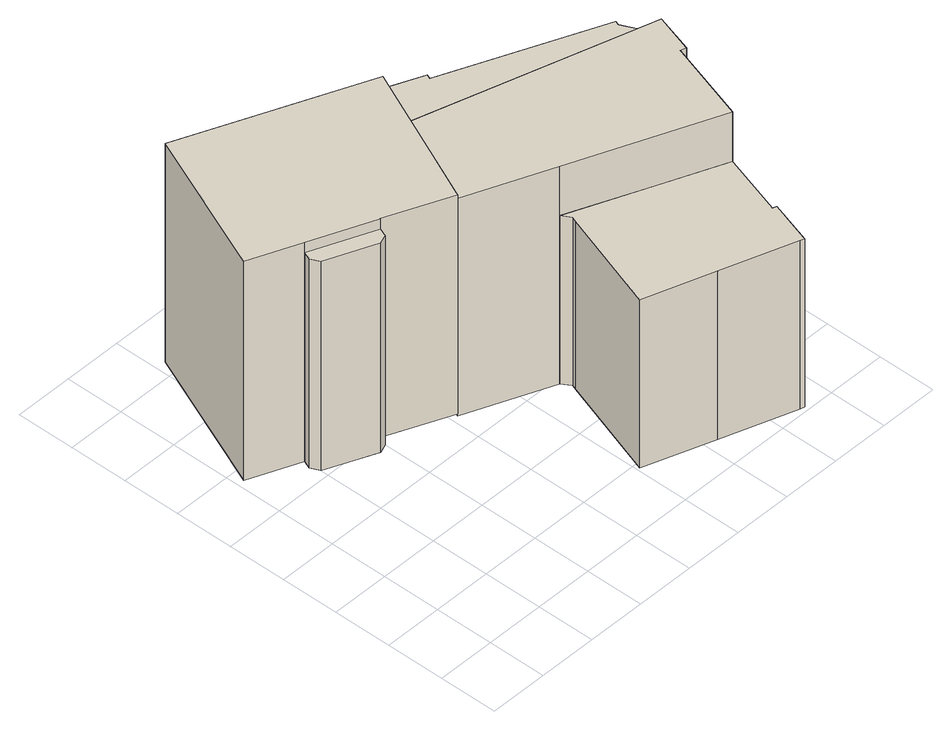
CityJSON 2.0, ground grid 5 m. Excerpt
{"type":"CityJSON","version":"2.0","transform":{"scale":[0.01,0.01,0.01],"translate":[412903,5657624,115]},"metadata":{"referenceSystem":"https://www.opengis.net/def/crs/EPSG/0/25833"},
"CityObjects":{
"building1":{"type":"Building","attributes":{"Gemeindeschluessel":14612000,"Geometrietyp2DReferenz":"3000","function":"31001_9998","roofType":"9999"},"children":["building1-1","building1-2"]},
"building1-1":{"type":"BuildingPart","attributes":{"Dachtyp_tdc":"tdcGableRoof","Dachneigung":31.45,"QualitaetDacherkennung":68,"Geometrietyp2DReferenz":"3000","measuredHeight":22.73,"roofType":"3100"},"parents":["building1"],"geometry":[{"type":"Solid","lod":"1","boundaries":[[[[0,1,2,3,4,5,6,7,8]],[[9,10,11,12,13,14,15,16,17]],[[8,10,9,0]],[[7,11,10,8]],[[6,12,11,7]],[[5,13,12,6]],[[4,14,13,5]],[[3,15,14,4]],[[2,16,15,3]],[[1,17,16,2]],[[0,9,17,1]]]]}]},
"building1-2":{"type":"BuildingPart","attributes":{"Dachtyp_tdc":"tdcPolyFlatRoof","Dachneigung":30.04,"QualitaetDacherkennung":27,"Geometrietyp2DReferenz":"3000","measuredHeight":20.14,"roofType":"2100"},"parents":["building1"],"geometry":[{"type":"Solid","lod":"1","boundaries":[[[[18,19,20,21,22,23]],[[24,25,9,17,26,27]],[[23,25,24,18]],[[22,9,25,23]],[[21,17,9,22]],[[20,26,17,21]],[[19,27,26,20]],[[18,24,27,19]]]]}]},
"building2":{"type":"Building","attributes":{"Gemeindeschluessel":14612000,"Geometrietyp2DReferenz":"3000","function":"31001_9998","roofType":"9999"},"children":["building2-1","building2-2","building2-3"]},
"building2-1":{"type":"BuildingPart","attributes":{"Dachtyp_tdc":"tdcGableRoof","Dachneigung":39.28,"QualitaetDacherkennung":57,"Geometrietyp2DReferenz":"3000","measuredHeight":18.7,"roofType":"3100"},"parents":["building2"],"geometry":[{"type":"Solid","lod":"1","boundaries":[[[[28,29,30,31,32,33,34,35,36,37,38,39]],[[40,41,42,43,44,45,46,47,48,49,50,51]],[[39,41,40,28]],[[38,42,41,39]],[[37,43,42,38]],[[36,44,43,37]],[[35,45,44,36]],[[34,46,45,35]],[[33,47,46,34]],[[32,48,47,33]],[[31,49,48,32]],[[30,50,49,31]],[[29,51,50,30]],[[28,40,51,29]]]]}]},
"building2-2":{"type":"BuildingPart","attributes":{"Dachtyp_tdc":"tdcFreeFormRoof","Dachneigung":57.65,"QualitaetDacherkennung":14,"Geometrietyp2DReferenz":"3000","measuredHeight":20.05,"roofType":"5000"},"parents":["building2"],"geometry":[{"type":"Solid","lod":"1","boundaries":[[[[52,53,54,55,56,57,58,59,60]],[[61,62,63,64,65,66,67,68,69]],[[60,62,61,52]],[[59,63,62,60]],[[58,64,63,59]],[[57,65,64,58]],[[56,66,65,57]],[[55,67,66,56]],[[54,68,67,55]],[[53,69,68,54]],[[52,61,69,53]]]]}]},
"building2-3":{"type":"BuildingPart","attributes":{"Dachtyp_tdc":"tdcHipAndGableRoof","Dachneigung":25.12,"QualitaetDacherkennung":43,"Geometrietyp2DReferenz":"3000","measuredHeight":22.25,"roofType":"5000"},"parents":["building2"],"geometry":[{"type":"Solid","lod":"1","boundaries":[[[[70,71,72,73,74,75,76,77,78,79,80]],[[81,82,68,67,83,84,85,86,43,41,87]],[[80,82,81,70]],[[79,68,82,80]],[[78,67,68,79]],[[77,83,67,78]],[[76,84,83,77]],[[75,85,84,76]],[[74,86,85,75]],[[73,43,86,74]],[[72,41,43,73]],[[71,87,41,72]],[[70,81,87,71]]]]}]}
},
"vertices":[
[480,2200,2154],[1015,1977,2154],[1018,1983,2154],[1563,1748,2154],[1571,1773,2154],[2107,2960,2154],[573,3605,2154],[50,2380,2154],[480,2201,2154],[480,2200,87],[480,2201,87],[50,2380,87],[573,3605,87],[2107,2960,87],[1571,1773,87],[1563,1748,87],[1018,1983,87],[1015,1977,87],
[491,2052,2063],[908,1876,2063],[985,1903,2063],[1015,1977,2063],[480,2200,2063],[451,2132,2063],[491,2052,87],[451,2132,87],[985,1903,87],[908,1876,87],
[2334,1374,1656],[2319,1329,1656],[2026,454,1656],[2613,256,1656],[3231,48,1656],[3265,37,1656],[3380,406,1656],[3347,417,1656],[3509,936,1656],[3512,947,1656],[2916,1192,1656],[2286,1451,1656],[2334,1374,67],[2286,1451,67],[2916,1192,67],[3512,947,67],[3509,936,67],[3347,417,67],[3380,406,67],[3265,37,67],[3231,48,67],[2613,256,67],[2026,454,67],[2319,1329,67],
[2107,2960,2018],[2007,2739,2018],[1915,2534,2018],[3833,1975,2018],[3715,2218,2018],[3730,2253,2018],[2419,2807,2018],[2435,2844,2018],[2119,2978,2018],[2107,2960,67],[2119,2978,67],[2435,2844,67],[2419,2807,67],[3730,2253,67],[3715,2218,67],[3833,1975,67],[1915,2534,67],[2007,2739,67],
[1571,1773,2121],[1563,1748,2121],[2286,1451,2121],[3512,947,2121],[3730,1643,2121],[3778,1628,2121],[3881,1961,2121],[3834,1975,2121],[3833,1975,2121],[1915,2534,2121],[1815,2312,2121],[1571,1773,67],[1815,2312,67],[3834,1975,67],[3881,1961,67],[3778,1628,67],[3730,1643,67],[1563,1748,67]
]}
